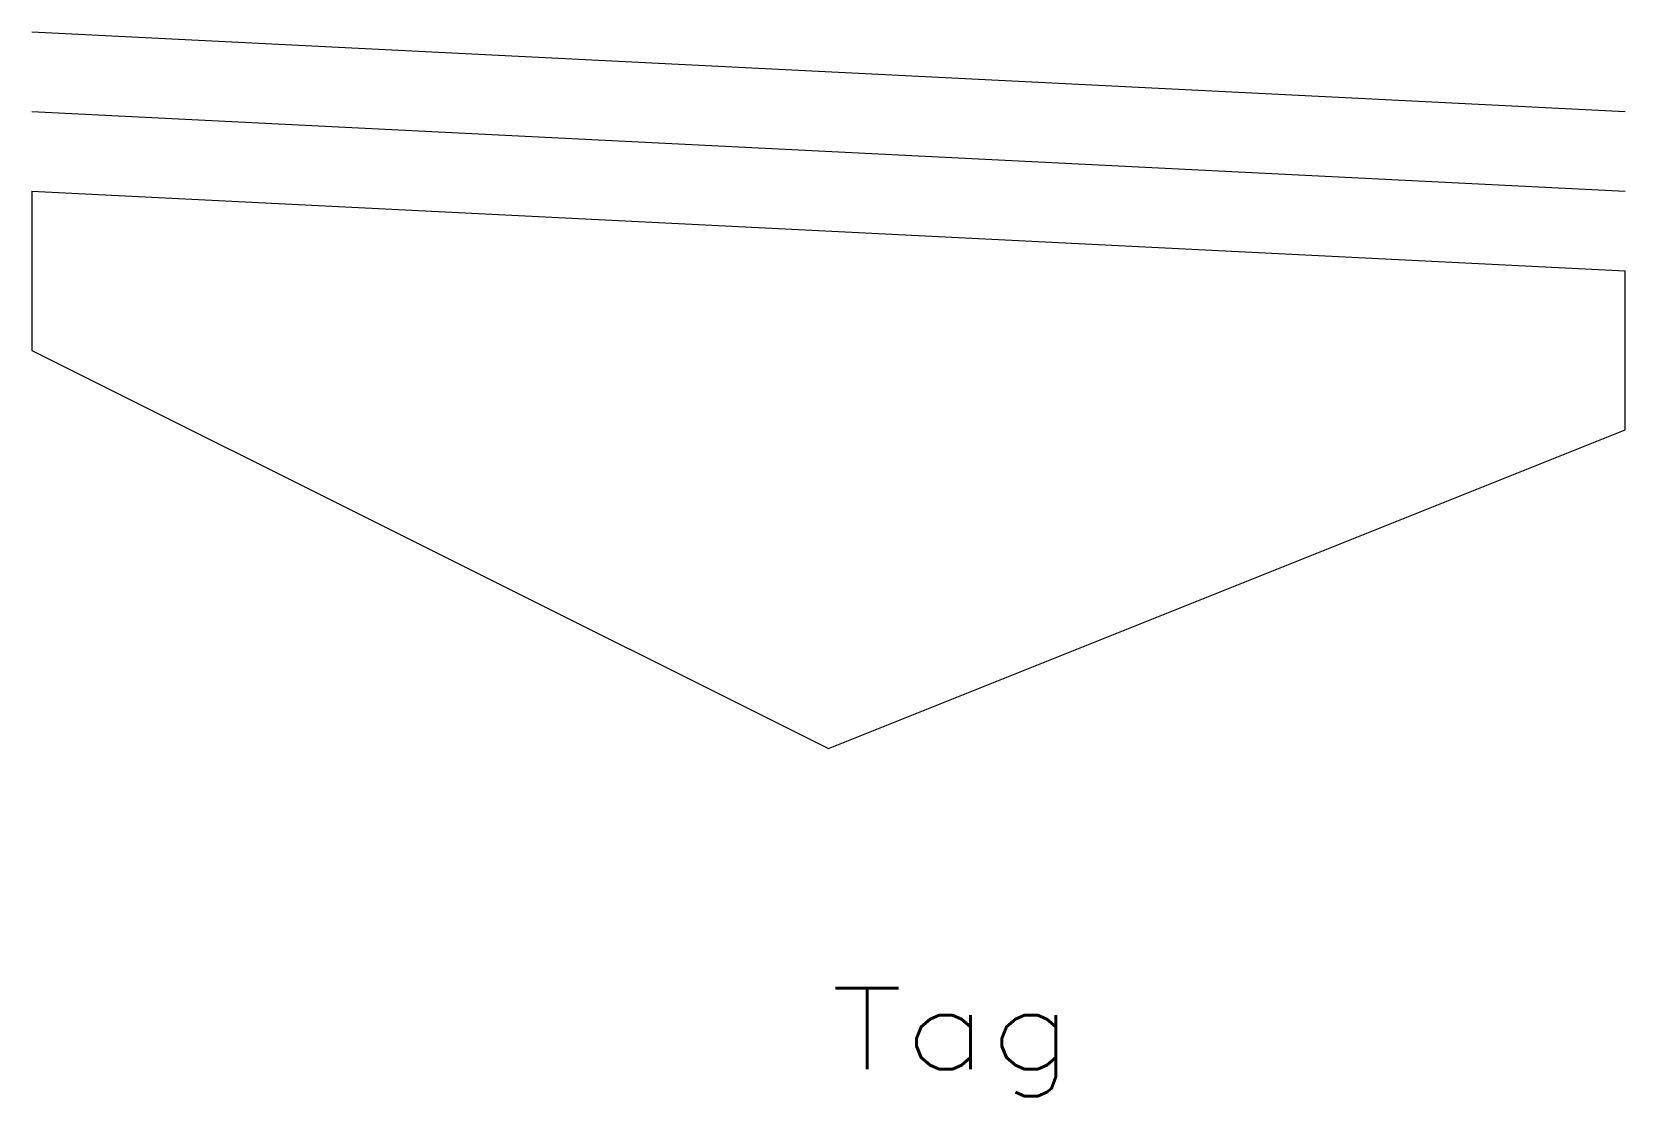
# Model space of a CAD drawing. Header units: inches. Extents: x -12.5 to 12.5, y -11 to 5.7.
import ezdxf
from ezdxf.enums import TextEntityAlignment as Align

# ---------------------------------------------------------------- set-up
doc = ezdxf.new("R2010")
doc.units = ezdxf.units.IN
doc.header["$MEASUREMENT"] = 0
doc.layers.get('0').update_dxf_attribs({"lineweight": 0})
doc.styles.add('_TCW_TXTSTY_1', font='TXT.SHX')

msp = doc.modelspace()

# ---------------------------------------------------------------- linework, layer by layer
at = {"linetype": 'Continuous'}
for p, q in [((-12.539, 5.679), (12.453, 4.429)), ((-12.539, 4.429), (12.453, 3.18)), ((-12.539, 3.18), (-12.539, 0.68)), ((-12.539, 3.18), (12.453, 1.93)), ((12.453, -0.569), (12.453, 1.93)), ((-12.539, 0.68), (-0.043, -5.568)), ((-0.043, -5.568), (12.453, -0.569))]:
    msp.add_line(p, q, dxfattribs=at)

# ---------------------------------------------------------------- texts
at = {"color": 7, "linetype": 'Continuous', "style": '_TCW_TXTSTY_1', "width": 1.166667}
msp.add_text('Tag', height=1.27, dxfattribs=at).set_placement((-0.003, -10.602), (3.807, -10.602), align=Align.FIT)

doc.saveas('drawing.dxf')
